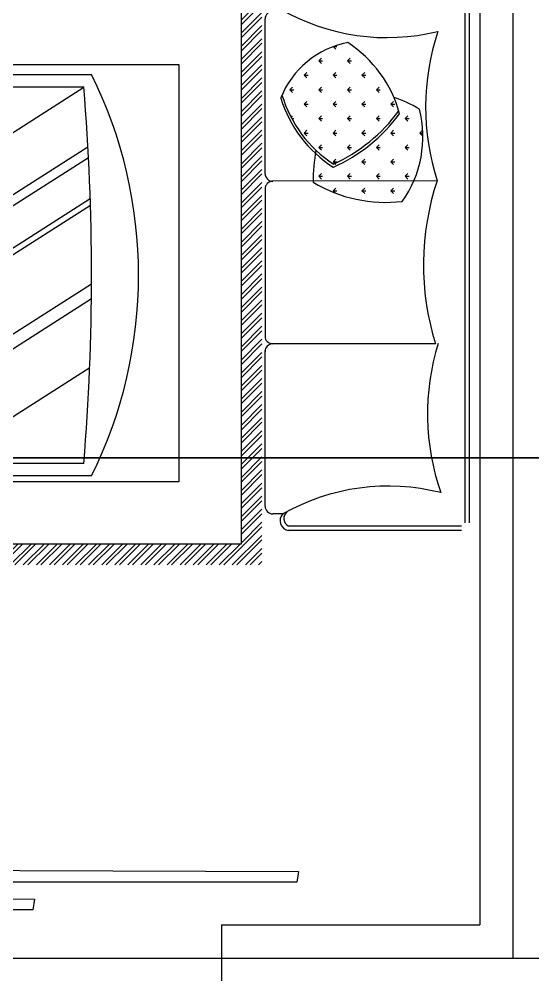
# Model space of a CAD drawing. Header units: millimetres. Extents: x 1488 to 36024, y 746 to 26342.
# Drawn here: x 21178 to 23027, y 8075 to 11514 of the extents above; entities that cross this region are included whole.
import ezdxf

# ---------------------------------------------------------------- set-up
doc = ezdxf.new("R2010")
doc.units = ezdxf.units.MM
for name, color, linetype in [('DOTE', 1, 'Continuous'), ('WALL', 255, 'Continuous'), ('WINDOW', 2, 'Continuous'), ('家具', 3, 'Continuous'), ('细线', 8, 'Continuous')]:
    doc.layers.add(name, color=color, linetype=linetype)
pattern_1 = [(90, (-52899.64257285737, 941.1717215386489), (-51.92992199692976, 51.92992199672396), [13.77000000002226, -90.08984406686565]), (44.99999999988647, (-52899.64257285737, 941.1717215386489), (-51.92992201062981, 51.92992201042401), [13.77000000004955, -59.67000000021471]), (135.0000000001135, (-52899.64257285737, 941.1717215386489), (-51.92992201062982, -51.92992201042401), [13.77000000004955, -59.67000000021473])]
pattern_2 = [(7.016477563892661e-15, (445.9188489667686, 55192.58192295654), (51.92992199672396, 51.92992199672397), [13.77000000002226, -90.08984406686565]), (315, (445.9188489667686, 55192.58192295654), (51.92992201042401, 51.92992201042401), [13.77000000002227, -59.67000000009649]), (45.00000000000001, (445.9188489667686, 55192.58192295654), (-51.92992201042401, 51.92992201042401), [13.77000000002227, -59.67000000009649])]

# ---------------------------------------------------------------- blocks, each defined once
blk = doc.blocks.new('M_A14NPV')
for points in [[(0.6323420401966973, 0.2261235938029281), (0.629216378649808, 0.2078332439688606), (-0.1643273102800747, 0.2078332439688606), (-0.1642573579813783, 0.2285897314282578)], [(0.1798661753348663, 0.178370788870095), (0.1767405137879771, 0.1600804390360275), (-0.6168031751419056, 0.1600804390360275), (-0.6167332228432092, 0.1808369264954247)]]:
    blk.add_lwpolyline(points, close=True)
blk = doc.blocks.new('A$C7324216F')
at = {"layer": '细线'}
h = blk.add_hatch(dxfattribs=at)
h.set_pattern_fill('GRASS', color=256, scale=100, style=0)
h.set_pattern_definition(pattern_1)
edge = h.paths.add_edge_path()
edge.add_ellipse((471.7108182287666, 2602.73426711289), major_axis=(-321.3300033756322, 321.3300033756321), ratio=0.9999999999998807, start_angle=181.4404374847437, end_angle=191.5591406350085, ccw=False)
edge.add_ellipse((921.9875649836504, 3004.463132731606), major_axis=(-512.6826934297511, 512.6826934297511), ratio=0.9999999999999115, start_angle=125.3954880518888, end_angle=134.5578116692424)
edge.add_ellipse((477.3794005717973, 2541.22069886787), major_axis=(-511.135565269594, 0.7948554427105564), ratio=0.9999999999960272, start_angle=149.2819010924215, end_angle=186.7456533074414)
edge.add_ellipse((752.6956356361516, 2274.288939870272), major_axis=(-400.4898288061915, 0.2059626299758775), ratio=0.999999999996036, start_angle=234.5630872560467, end_angle=284.424053977378)
edge.add_ellipse((1042.102581127128, 2427.238511523941), major_axis=(321.3300033756821, 321.3300033756819), ratio=0.9999999999998865, start_angle=103.8646927889376, end_angle=116.6741629475103)
edge.add_ellipse((788.9673384379021, 2158.665687317185), major_axis=(317.0701887530682, 317.0701887530683), ratio=0.999999999998826, start_angle=61.78629333884322, end_angle=68.42283418042467, ccw=False)
edge.add_ellipse((301.0570645843873, 2101.200675177479), major_axis=(604.4754282815757, 2.234563523631799), ratio=0.9999999999960292, start_angle=24.333512293632907, end_angle=53.423505346641775, ccw=False)
h = blk.add_hatch(dxfattribs=at)
h.set_pattern_fill('GRASS', color=256, scale=100, style=0)
h.set_pattern_definition(pattern_1)
edge = h.paths.add_edge_path()
edge.add_ellipse((788.9673384379021, 2158.665687317192), major_axis=(-448.4038744976851, 0.9871815778326273), ratio=0.9999999999960525, start_angle=286.91243240636635, end_angle=326.9362279326293, ccw=False)
edge.add_ellipse((301.0570645843873, 2101.200675177472), major_axis=(-604.4781830457016, 1.289531741680572), ratio=0.99999999999605, start_angle=204.6675453144366, end_angle=233.7575383674435, ccw=False)
edge.add_ellipse((471.7108182287957, 2602.734267112904), major_axis=(-454.4239736200352, 2.189597898140607), ratio=0.9999999999960449, start_angle=106.9867401056718, end_angle=146.8352126618978, ccw=False)
edge.add_ellipse((733.3358041104402, 2465.430847558386), major_axis=(-325.4461105410787, 0.4714546131135099), ratio=0.9999999999960455, start_angle=10.940105118932081, end_angle=66.35484171928022, ccw=False)
at = {"layer": '细线', "linetype": 'ByBlock'}
h = blk.add_hatch(dxfattribs=at)
h.set_pattern_fill('STEEL', color=256, scale=7, style=0)
h.set_pattern_definition([(45.00000000005572, (-150089.7274087323, 10393.1011645252), (-23.51031052490049, 23.51031052494624), []), (45.00000000005572, (-150089.7274087323, 10409.72546452519), (-23.51031052490049, 23.51031052494624), [])])
h.paths.add_polyline_path([(3.481649400782771e-05, 2099.027526469803), (1600.012065539475, 2099.027526469803), (1600.012065539475, -4.230468402965926e-05), (3.481649400782771e-05, -4.230468402965926e-05)])
h.paths.add_polyline_path([(74.80003481627864, 2024.227526469844), (1525.212065539632, 2024.227526469844), (1525.212065539603, 74.7999576952825), (74.80003481630774, 74.79995769527522)], flags=16)
at = {"layer": '细线'}
h = blk.add_hatch(dxfattribs=at)
h.set_pattern_fill('GRASS', color=256, scale=100, style=0)
h.set_pattern_definition(pattern_2)
edge = h.paths.add_edge_path()
edge.add_ellipse((1605.947802605591, 1991.882285725649), major_axis=(427.4315949175081, 427.4315949175081), ratio=0.9999999999999911, start_angle=249.5453165618741, end_angle=278.6353096148815)
edge.add_ellipse((1663.412814745319, 1503.972011874041), major_axis=(317.0701887519666, 317.0701887519665), ratio=0.9999999999999957, start_angle=331.7862933387539, end_angle=371.8100888650194)
edge.add_ellipse((1970.177974986513, 1559.603546201291), major_axis=(230.1253931391862, 230.1253931391862), ratio=0.9999999999999976, start_angle=55.8571041556616, end_angle=111.2718407560141)
edge.add_ellipse((2107.481394541031, 1821.228532081903), major_axis=(-321.3300033749979, 321.3300033749979), ratio=0.9999999999999918, start_angle=61.71066807867549, end_angle=101.5591406348995)
h = blk.add_hatch(dxfattribs=at)
h.set_pattern_fill('GRASS', color=256, scale=100, style=0)
h.set_pattern_definition(pattern_2)
edge = h.paths.add_edge_path()
edge.add_ellipse((2107.481394541031, 1821.228532081903), major_axis=(321.3300033749971, 321.330003374997), ratio=0.9999999999999939, start_angle=181.440437484623, end_angle=191.5591406349002)
edge.add_ellipse((1605.947802605591, 1991.882285725649), major_axis=(427.4315949175209, 427.4315949175208), ratio=0.9999999999999609, start_angle=249.5453165618749, end_angle=278.6353096148816)
edge.add_ellipse((1663.412814745319, 1503.972011874041), major_axis=(317.0701887513785, 317.0701887513785), ratio=0.9999999999957647, start_angle=330.4475378215309, end_angle=331.78629333865297, ccw=False)
edge.add_ellipse((1663.412814745319, 1503.972011874041), major_axis=(317.0701887519537, 317.0701887519537), ratio=0.9999999999998694, start_angle=331.7862933387509, end_angle=338.4228341803185)
edge.add_ellipse((1931.985638952046, 1250.83676918584), major_axis=(-321.330003375051, 321.330003375051), ratio=0.9999999999998507, start_angle=283.8646927888325, end_angle=296.67416294743816, ccw=False)
edge.add_ellipse((1779.03606729837, 1540.243714675675), major_axis=(-283.1891111929821, 283.1891111929821), ratio=0.9999999999999899, start_angle=189.5336213681623, end_angle=239.3945880894922, ccw=False)
edge.add_ellipse((2045.967826295982, 1815.559949738923), major_axis=(361.4278613199103, 361.4278613199103), ratio=0.9999999999999902, start_angle=194.1928017837962, end_angle=231.6565539988147, ccw=False)
edge.add_ellipse((2509.210260159733, 1370.951785328853), major_axis=(512.6826934287537, 512.6826934287537), ratio=0.999999999999946, start_angle=125.39548805192621, end_angle=134.5578116692461, ccw=False)
at = {"layer": '家具', "linetype": 'ByBlock'}
for p, q in [((268.7588254379116, 2841.13690665353), (1561.629632598215, 2841.13690665353)), ((268.7588254379116, 2825.13690665353), (1561.629632598215, 2825.13690665353)), ((241.2188254379034, 2189.356906653531), (241.2188254379034, 2813.596906653522)), ((257.2188254379034, 2189.356906653531), (257.2188254379034, 2813.596906653522)), ((1572.196824598348, 2813.596906653522), (1572.196824598348, 2189.356906653531)), ((1588.196824598348, 2813.596906653522), (1588.196824598348, 2189.356906653531)), ((910.8787350915263, 2725.701180152424), (912.8276254379198, 2131.199357315116)), ((910.8787350914972, 2725.701180152424), (912.8276254378907, 2131.199357315116)), ((1709.904085956736, 2170.032482856044), (1709.893631561707, 2720.832482755857)), ((1709.90060111431, 2720.839452440738), (2260.700601114298, 2720.839452440738)), ((2260.700601114298, 2720.839452440738), (2260.704085912661, 2170.03945245274)), ((1720.909840520053, 2709.823452442481), (2249.684670812207, 2709.823452442481)), ((1720.919876870601, 2181.048622246544), (1720.909840520053, 2709.823452442481)), ((300.8888254379162, 2134.276906653515), (300.8888254379162, 2175.309136230473)), ((1524.733095766267, 2134.836300473722), (1524.464075710555, 2179.320249235901)), ((2260.704085912661, 2170.03945245274), (1709.904085956736, 2170.032482856044)), ((2249.688016218297, 2181.055313060733), (1720.919876870601, 2181.048622246544)), ((885.2876922196483, 2106.736906653536), (328.4288254378953, 2106.736906653536)), ((940.5273501777738, 2106.917992786479), (1497.374248482334, 2107.116331583155)), ((1694.104034081643, 2051.72052487254), (2318.344034081634, 2051.72052487254)), ((1694.104034081643, 2035.72052487254), (2318.344034081634, 2035.72052487254)), ((2329.884034081642, 2024.180524872561), (2329.884034081642, 151.4605248725602)), ((2345.884034081642, 2024.180524872561), (2345.884034081642, 151.4605248725602)), ((1611.484034081648, 1407.651658090825), (1611.484034081648, 1964.510524872549)), ((1639.024034081656, 1992.050524872557), (1680.056263658586, 1992.050524872557)), ((2230.448307580536, 1382.060615218947), (1635.946484743228, 1380.111724872553)), ((1611.484034081648, 1352.57177093899), (1611.484034081648, 819.0192535533752)), ((2224.605756327877, 795.7129248725578), (1635.645399052668, 795.7129248725578)), ((1611.484034081648, 211.1305248725439), (1611.484034081648, 771.2519000175853)), ((1675.152453312232, 183.5905248725503), (1638.810389739043, 183.5905248725503)), ((2318.344034081634, 139.9205248725521), (1695.956598611043, 139.9205248725521)), ((2318.344034081634, 123.9205248725521), (1694.104034081643, 123.9205248725521))]:
    blk.add_line(p, q, dxfattribs=at)
for centre, radius, start, end in [((268.7588254379116, 2813.596906653522), 27.54, 90, 180), ((268.7588254379116, 2813.596906653522), 11.54, 90, 180), ((1561.484965766071, 2814.412976483178), 10.72432173587262, 358.2501098704399, 89.68983911054302), ((1561.484965766071, 2814.412976483178), 26.72432173587262, 358.2501098704399, 89.68983911054302), ((-374.8717693405742, 2545.578451789192), 770.5528842978131, 330.0057451631634, 13.72029722213105), ((646.3496342272447, 3554.242676692684), 869.7451676745413, 251.730339516814, 287.7067640529656), ((1169.96997479584, 3555.959204023125), 869.7451676745413, 252.6688875841532, 288.645312121073), ((2197.782545711601, 2554.012103237506), 770.5528842978131, 166.6553544152243, 210.369906474261), ((269.5927211768467, 2179.709939759752), 29.96901616093359, 161.2222521487333, 319.8068006180435), ((276.1499334571308, 2184.877225176551), 19.4539044145657, 166.6869381659484, 355.2076039455606), ((1550.576478509018, 2189.607815052037), 21.66030833432855, 200.1738450693072, 359.3917624439852), ((1556.239527129324, 2186.780376319311), 32.26419967679741, 223.8331636687898, 5.202290407809478), ((328.4288254378953, 2134.276906653515), 27.54, 180, 270), ((885.4601211661247, 2134.276906653515), 27.54, 270, 360), ((940.1743641339599, 2134.456270375933), 27.54, 180.3756516374268, 270.3756516372183), ((1497.193687679002, 2134.655739670419), 27.54, 270.3756516372183, 0.3756516374267762), ((1684.457067187865, 2023.346629133597), 29.96901616093359, 71.2222521487683, 229.8068006177432), ((1693.169474567654, 2012.482931112583), 23.25637902251199, 87.69694423391864, 237.0482310529675), ((2318.344034081634, 2024.180524872561), 27.54, 0, 90), ((2318.344034081634, 2024.180524872561), 11.54, 0, 90), ((2050.325579217304, 2667.811119651018), 770.5528842978131, 240.0057451629356, 283.7202972221559), ((1639.024034081656, 1964.510524872549), 27.54, 90, 180), ((3058.989804120811, 1646.589716083199), 869.7451676745413, 161.7303395165812, 197.7067640534187), ((1638.851377980249, 1352.571724872545), 27.54, 90, 180), ((1639.024034081656, 1407.479229144348), 27.54, 180, 270), ((3140.458042586095, 1079.790040737196), 958.8979184472082, 161.6254780843315, 197.2327336710133), ((1638.722948392347, 823.0804291443383), 27.54, 180, 270), ((1638.851377980249, 768.1729248725496), 27.54, 90, 180), ((3065.858846521169, 543.0644570306795), 869.7451676745413, 163.0065174101912, 198.9829419468933), ((2054.778190773086, -486.9585389229287), 770.5528842978131, 75.82961480977063, 119.5441668694074), ((1639.024034081656, 211.1305248725439), 27.54, 180, 270), ((1701.045501345903, 159.0371376955627), 35.79609565219706, 137.1009311716867, 258.8185421847783), ((1708.809063015757, 166.9008803644138), 29.91785668190607, 125.815639163709, 244.3355708754693), ((1695.956598611043, 140.3205248725462), 0.4, 254.7894196091105, 270)]:
    blk.add_arc(centre, radius, start, end, dxfattribs=at)
at = {"layer": '细线', "linetype": 'ByBlock'}
for p, q in [((1775.373551012588, 2653.751706931133), (1721.367094000179, 2710.92229989055)), ((1775.990885969182, 2654.7434524413), (2194.60501928964, 2654.7434524413)), ((1775.998831427878, 2236.129319197007), (1775.990885969182, 2654.7434524413)), ((2003.244805034006, 2489.103497891778), (2003.244805034006, 2635.354834152418)), ((1966.414193699999, 2452.272886557799), (1820.162857439416, 2452.272886557799)), ((2003.244805034006, 2452.272886557799), (1989.809146777541, 2452.272886557799)), ((2003.244805034006, 2452.272886557799), (2003.244805034006, 2465.708544814293)), ((2003.244805034006, 2452.272886557799), (2003.244805034006, 2438.837228301334)), ((2003.244805034006, 2452.272886557799), (2016.680463290442, 2452.272886557799)), ((2040.075416367985, 2452.272886557799), (2186.326752628567, 2452.272886557799)), ((2003.244805034006, 2415.442275223835), (2003.244805034006, 2269.190938963209)), ((1775.373551012588, 2236.298509289281), (1721.367094000179, 2181.2852971961)), ((2194.607667742461, 2236.13461610067), (1775.998831427878, 2236.129319197007))]:
    blk.add_line(p, q, dxfattribs=at)
at = {"layer": '细线'}
for p, q in [((74.80003481627864, 2024.227526469829), (1525.212065539632, 2024.227526469829)), ((74.80003481630774, 74.79995769527522), (74.80003481627864, 2024.227526469829)), ((1525.212065539632, 2024.227526469829), (1525.212065539603, 74.79995769527522)), ((299.2000348156907, 1799.827526469951), (1300.812065540162, 1799.827526469951)), ((299.2000348157489, 299.199957695153), (299.2000348156907, 1799.827526469951)), ((1300.812065540162, 1799.827526469951), (1300.812065540162, 299.199957695153)), ((571.684583488608, 1764.549300683579), (986.8556052344102, 1764.549300683579)), ((601.3590026725033, 1719.669300683603), (958.738289011224, 1719.669300683603)), ((584.0362087913854, 1479.593826506058), (959.185825546785, 1718.724278133308)), ((574.4576504769975, 1249.615267222693), (973.7970574026294, 1504.164941447616)), ((573.493636002986, 1209.770348329799), (975.8550201897633, 1466.246312106905)), ((571.6975127036458, 1056.546298433841), (982.1991183188111, 1318.211058199468)), ((571.6914012024536, 1032.120042476719), (982.9722390837742, 1294.281505838477)), ((577.1808131266916, 750.6900134730713), (986.7982901352698, 1011.79120589505)), ((579.2968190660649, 699.1233008523741), (986.4263137442067, 958.6385864474614)), ((593.3275116163022, 463.841747038332), (980.1075407713543, 710.3857362130693)), ((958.738289011224, 365.1220602953435), (601.3590026725033, 365.1220602953435)), ((986.8556052344102, 320.242060295368), (571.684583488608, 320.242060295368)), ((1300.812065540162, 299.199957695153), (299.2000348157489, 299.199957695153)), ((1525.212065539603, 74.79995769527522), (74.80003481630774, 74.79995769527522))]:
    blk.add_line(p, q, dxfattribs=at)
at = {"layer": '细线', "linetype": 'ByBlock'}
blk.add_circle((2003.244805034006, 2452.272886557799), 137.7, dxfattribs=at)
at = {"layer": '细线'}
for centre, major_axis, ratio, start_param, end_param in [((752.6956356361516, 2274.288939870272), (400.4892337559791, 0.7204466383450606), 0.9999999999960589, 0.9499923314815057, 1.820230368996054), ((1042.102581127128, 2427.238511523919), (-321.330003375622, 321.3300033756221), 0.9999999999997851, 0.241984538944483, 0.465551968647596), ((788.9673384379021, 2158.665687317192), (448.4040109412071, 0.9231272133041808), 0.9999999999960278, 1.838348030754026, 2.560260733485242), ((301.0570645843873, 2101.200675177472), (-604.4785262372297, 1.117134014837755), 0.9999999999960497, 3.571837336886219, 4.079553495043469), ((669.6298248925486, 2590.517969103104), (-0.2596496100559362, 0.2596496100559362), 0.9999999999901588, -1.422430289716801, -0.5157877670739157), ((310.2963659696288, 2104.893415548588), (604.4711248911407, 3.1930930409572), 0.999999999996029, 0.4166014994798939, 0.9284817920744142), ((477.3794005717973, 2541.220698867855), (511.1361603143459, 0.1532897377236334), 0.9999999999960554, -0.5379869421846348, 0.1158788841187446), ((733.3358041104402, 2465.430847558386), (325.4464483788789, 0.04871695312392162), 0.9999999999960377, 3.330935175652792, 4.33360630137953), ((471.7108182287957, 2602.734267112904), (-454.4241358615859, 2.155663709596886), 0.9999999999960447, 1.867196195660469, 2.562683243657212), ((479.1022593369889, 2597.194822452195), (-454.4255398940078, 1.83598246742658), 0.999999999996041, 1.874567480246658, 2.575886313322091), ((861.439631737263, 2352.265286053054), (0.2596496100537247, 0.2596496100537246), 0.9999999999952506, 4.928040598209054, 5.91967105164522), ((921.9875649836504, 3004.463132731598), (-512.6826934298032, 512.6826934298032), 0.9999999999999023, 2.188564133650647, 2.348476847906738), ((613.1700551085414, 2163.376692044305), (-0.2596496100576384, 0.2596496100576384), 0.9999999999931103, 1.977561503861594, 2.655925438346602), ((1970.177974986513, 1559.603546201291), (-230.125393139185, 230.125393139185), 0.9999999999999951, -0.5959059486492086, 0.4067651770775318), ((1663.412814745319, 1503.972011874041), (-317.0701887519702, 317.0701887519702), 0.999999999999988, 4.196601213301129, 4.918513916032348), ((2230.31102444178, 1042.395680489473), (-0.07446563041936723, 1809.018384719765), 0.9999999999980509, 1.160114953369129, 1.981395373107788), ((-470.1778211952005, 1042.395680489473), (-0.02199795994085975, 1626.177190965691), 0.9999999999980448, 4.252227668638287, 5.172523237318048), ((8315.39348162619, 1042.395680489481), (0.2567117150799602, 7743.708893897252), 0.9999999999980898, 1.48325644568873, 1.658402509906601), ((-7184.090306416398, 1042.395680489473), (-0.0985749812188309, 8170.945911072285), 0.9999999999980311, 4.629393677711398, 4.795360154889154), ((2107.481394541031, 1821.228532081903), (-321.3300033750097, 321.3300033750097), 0.9999999999999567, 1.077054341578273, 1.772541389574958), ((1668.123819472432, 1679.769295202732), (-0.2596496100489784, 0.2596496100489785), 0.9999999999873084, 0.4067651770830183, 1.085129111553249), ((2101.941949880322, 1813.837090973731), (321.3300033749971, 321.330003374997), 0.9999999999999761, 2.655925438337637, 3.357244271413062), ((1931.985638952046, 1250.83676918584), (-321.3300033750513, 321.3300033750514), 0.9999999999998497, -1.328811787852255, -1.105244358148626), ((1605.947802605591, 1991.882285725649), (-427.4315949175055, 427.4315949175055), 0.9999999999999802, 2.784591080141338, 3.292307238298611), ((1609.640542976722, 1982.642984340437), (427.4315949175049, 427.4315949175049), 0.9999999999999987, 4.348874724856176, 4.860755017450677), ((2095.265096531239, 1623.309525418943), (-0.2596496100496605, 0.2596496100496606), 0.9999999999859637, 3.289958690665486, 4.196601213314108), ((1779.03606729837, 1540.243714675675), (-283.189111192984, 283.1891111929841), 0.9999999999999853, 3.307985736102705, 4.178223773617243), ((2509.210260159733, 1370.951785328853), (512.6826934287293, 512.6826934287292), 0.9999999999999617, 2.188564133651329, 2.348476847906798), ((1857.012413481181, 1431.499718574971), (-0.2596496100537247, 0.2596496100537247), 0.9999999999952504, 1.786447944619261, 2.778078398055426), ((2045.967826295982, 1815.559949738923), (361.4278613199102, 361.4278613199101), 0.9999999999999899, 3.389303774799961, 4.043169601103352)]:
    blk.add_ellipse(centre, major_axis=major_axis, ratio=ratio, start_param=start_param, end_param=end_param, dxfattribs=at)

msp = doc.modelspace()

# ---------------------------------------------------------------- linework, layer by layer
at = {"layer": 'DOTE'}
for p, q in [((22956.41593358694, 8135.496077386169), (22956.41593358694, 14135.49607738617)), ((7472.376678145049, 9935.49607738617), (25956.41593358697, 9935.49607738617)), ((30040.45518902886, 9935.49607738617), (11556.41593358694, 9935.49607738617)), ((11556.41593358694, 8135.496077386169), (25956.41593358697, 8135.496077386169))]:
    msp.add_line(p, q, dxfattribs=at)
at = {"layer": 'WALL'}
for p, q in [((22836.41593358694, 14255.49607738617), (22836.41593358694, 8255.49607738617)), ((21906.41593358694, 8255.49607738617), (22836.41593358694, 8255.49607738617)), ((21906.41593358694, 8255.49607738617), (21906.41593358694, 8015.496077386169))]:
    msp.add_line(p, q, dxfattribs=at)

# ---------------------------------------------------------------- block references
msp.add_blockref('A$C7324216F', (20452.12976996868, 9550.256801609301))
at = {"layer": 'WINDOW', "xscale": 2100, "yscale": 2100, "zscale": 2100}
msp.add_blockref('M_A14NPV', (20856.41593358694, 7973.086747175521), dxfattribs=at)

doc.saveas('drawing.dxf')
